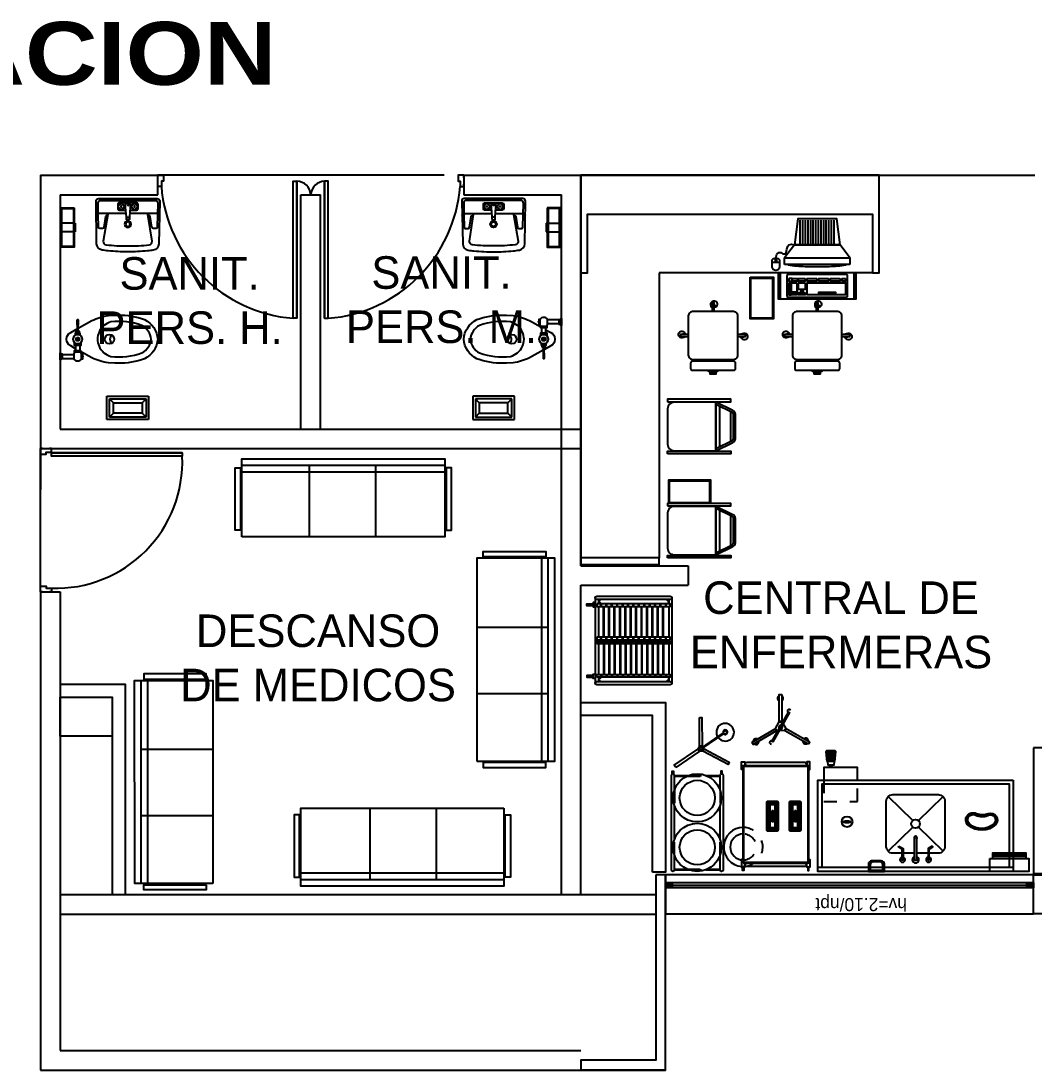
# Model space of a CAD drawing. Header units: millimetres. Extents: x 2523 to 2756, y 378 to 482.
# Drawn here: x 2679.98 to 2687.76, y 453.7 to 461.76 of the extents above; entities that cross this region are included whole.
import ezdxf

# ---------------------------------------------------------------- set-up
doc = ezdxf.new("R2010")
doc.units = ezdxf.units.MM
doc.linetypes.add('H10', pattern=[0.024, 0.015, -0.009])
doc.linetypes.add('HIDDE25', pattern=[0.04, 0.025, -0.015])
doc.layers.add('MOBILIARIO', color=161, linetype='Continuous')
doc.layers.add('MOBSANIT', color=161, linetype='Continuous')
doc.styles.add('BOLD', font='GOTHIC.TTF')
doc.styles.add('STYLE1', font='GOTHIC.TTF')
doc.styles.add('TEXTOS', font='')
doc.styles.get('TEXTOS').set_extended_font_data('Arial Black')

# ---------------------------------------------------------------- blocks, each defined once
blk = doc.blocks.new('P95')
at = {"color": 2}
blk.add_lwpolyline([(0.0317, 1.0892), (0.0317, 0.0863), (0.0317, 1.0892), (0.0594, 1.0892), (0.0594, 0.0863), (0.0317, 0.0863)], close=True, dxfattribs=at)
for points in [[(0, 0.0171), (0, 0.001), (0.0432, 0.001), (0.0432, 0.0453), (0.0277, 0.0453), (0.0277, 0.0863), (0, 0.0863), (0, 0.0688)], [(1.1, 0.0171), (1.1, 0.001), (1.0568, 0.001), (1.0568, 0.0453), (1.0723, 0.0453), (1.0723, 0.0863), (1.1, 0.0863), (1.1, 0.0688)]]:
    blk.add_lwpolyline(points, dxfattribs=at)
at = {"color": 7}
blk.add_arc((0.1019, 0.1191), 0.971, 358.06028, 92.50452, dxfattribs=at)
blk = doc.blocks.new('12320022')
blk.add_lwpolyline([(0.16, 0.09), (0.16, -0.09), (-0.16, -0.09), (-0.16, 0.09)], close=True)
at = {"color": 8}
blk.add_lwpolyline([(0.1541, 0.0847), (0.1541, -0.0831), (-0.1542, -0.0831), (-0.1542, 0.0847)], close=True, dxfattribs=at)
blk = doc.blocks.new('18140200')
at = {"color": 8}
for p, q in [((-0.0156, 0.285), (-0.0156, 0.295)), ((-0.015, 0.2775), (-0.015, 0.285)), ((-0.0126, 0.285), (-0.0126, 0.295)), ((-0.0025, 0.285), (-0.0025, 0.295)), ((0.0025, 0.285), (0.0025, 0.295)), ((0.0126, 0.285), (0.0126, 0.295)), ((0.0126, 0.285), (0.0126, 0.295)), ((0.015, 0.2775), (0.015, 0.285)), ((0.0156, 0.285), (0.0156, 0.295)), ((-0.035, 0.1875), (-0.035, 0.1975)), ((0.035, 0.1875), (0.035, 0.1975))]:
    blk.add_line(p, q, dxfattribs=at)
for points in [[(-0.1575, 0.1975, -0.414214), (-0.1725, 0.2125), (-0.1725, 0.2525, -0.414214), (-0.1575, 0.2675), (0.1575, 0.2675, -0.414214), (0.1725, 0.2525), (0.1725, 0.2125, -0.414214), (0.1575, 0.1975)], [(-0.1875, -0.1511, 0.414214), (-0.1511, -0.1875), (0.1511, -0.1875, 0.414214), (0.1875, -0.1511), (0.1875, 0.1511, 0.414214), (0.1511, 0.1875), (-0.1511, 0.1875, 0.414214), (-0.1875, 0.1511)]]:
    blk.add_lwpolyline(points, format="xyb", close=True)
for points in [[(0.035, 0.2675), (0.035, 0.2775), (-0.035, 0.2775), (-0.035, 0.2675)], [(-0.1875, -0.0075), (-0.25, -0.0075), (-0.25, 0.0075), (-0.1875, 0.0075)], [(0.1875, 0.0075), (0.25, 0.0075), (0.25, -0.0075), (0.1875, -0.0075)], [(0.0075, -0.1875), (0.0075, -0.25), (-0.0075, -0.25), (-0.0075, -0.1875)]]:
    blk.add_lwpolyline(points, dxfattribs=at)
blk.add_lwpolyline([(0.025, 0.2875, -0.414214), (0.0225, 0.285), (-0.0225, 0.285, -0.414214), (-0.025, 0.2875), (-0.025, 0.2925, -0.414214), (-0.0225, 0.295), (0.0225, 0.295, -0.414214), (0.025, 0.2925)], format="xyb", close=True, dxfattribs=at)
for centre, radius, start, end in [((-0.2406, -0.0079), 0.025, 62.93245, 350.56788), ((-0.225, 0), 0.015, 30, 150), ((0.225, 0), 0.015, 30, 150), ((0.2406, 0.0079), 0.025, 242.93245, 170.56788), ((-0.225, 0), 0.015, 210, 330), ((0.225, 0), 0.015, 210, 330), ((0.0079, -0.2406), 0.025, 152.93245, 80.56788), ((0, -0.225), 0.015, 120, 240), ((0, -0.225), 0.015, 300, 60)]:
    blk.add_arc(centre, radius, start, end, dxfattribs=at)
blk = doc.blocks.new('18140127')
at = {"color": 8}
blk.add_line((-0.1552, 0.215), (0.1552, 0.215), dxfattribs=at)
for points in [[(-0.186, 0.185), (-0.1223, 0.3155, -0.312633), (-0.0942, 0.335), (0.0942, 0.335, -0.312633), (0.1223, 0.3155), (0.186, 0.185)], [(0.186, 0.185), (0.186, -0.135, -0.414214), (0.136, -0.185), (-0.136, -0.185, -0.414214), (-0.186, -0.135), (-0.186, 0.185)]]:
    blk.add_lwpolyline(points, format="xyb", close=True)
for points in [[(-0.209, -0.185), (-0.19, -0.185), (-0.19, 0.301), (-0.209, 0.301)], [(0.19, -0.185), (0.19, 0.301), (0.209, 0.301), (0.209, -0.185)]]:
    blk.add_lwpolyline(points, close=True, dxfattribs=at)
blk.add_lwpolyline([(-0.17, 0.185), (-0.1083, 0.3103, -0.312633), (-0.0942, 0.32), (0.0942, 0.32, -0.312633), (0.1083, 0.3103), (0.17, 0.185)], format="xyb")
blk.add_lwpolyline([(-0.1117, 0.301), (0.1117, 0.301)])
blk = doc.blocks.new('TCOMPU1')
at = {"color": 8}
blk.add_line((-0.585, -0.2), (-0.585, 0), dxfattribs=at)
for points in [[(0, 0), (0, -0.2), (-0.6, -0.2), (-0.6, 0)], [(-0.015, 0), (-0.015, -0.2)]]:
    blk.add_lwpolyline(points, dxfattribs=at)
blk.add_lwpolyline([(-0.5225, -0.0125), (-0.0775, -0.0125, -0.4142136), (-0.0675, -0.0225), (-0.0675, -0.1775, -0.4142136), (-0.0775, -0.1875), (-0.5225, -0.1875, -0.4142136), (-0.5325, -0.1775), (-0.5325, -0.0225, -0.4142136)], format="xyb", close=True)
for points in [[(-0.5175, -0.0425), (-0.5175, -0.0625), (-0.4925, -0.0625), (-0.4925, -0.0425)], [(-0.4425, -0.1675), (-0.4425, -0.15), (-0.31, -0.15), (-0.31, -0.1675), (-0.2225, -0.1675), (-0.2225, -0.0775), (-0.5175, -0.0775), (-0.5175, -0.1675)], [(-0.4775, -0.0425), (-0.4775, -0.0625), (-0.4025, -0.0625), (-0.4025, -0.0425)], [(-0.3875, -0.0425), (-0.3875, -0.0625), (-0.3125, -0.0625), (-0.3125, -0.0425)], [(-0.2975, -0.0425), (-0.2975, -0.0625), (-0.2225, -0.0625), (-0.2225, -0.0425)], [(-0.2075, -0.0425), (-0.2075, -0.0625), (-0.1575, -0.0625), (-0.1575, -0.0425)], [(-0.2075, -0.0775), (-0.2075, -0.1275), (-0.1575, -0.1275), (-0.1575, -0.0775)], [(-0.1475, -0.0425), (-0.1475, -0.0625), (-0.1075, -0.0625), (-0.1075, -0.0425)], [(-0.1425, -0.0775), (-0.1425, -0.1475), (-0.1025, -0.1475), (-0.1025, -0.0775)], [(-0.0825, -0.0425), (-0.0825, -0.0625), (-0.1075, -0.0625), (-0.1075, -0.0425)], [(-0.0825, -0.0775), (-0.0825, -0.1675), (-0.1, -0.1675), (-0.1, -0.0775)], [(-0.44, -0.1525), (-0.44, -0.1675), (-0.3125, -0.1675), (-0.3125, -0.1525)], [(-0.2075, -0.15), (-0.2075, -0.1675), (-0.1575, -0.1675), (-0.1575, -0.15)], [(-0.17375, -0.13), (-0.17375, -0.1475), (-0.19125, -0.1475), (-0.19125, -0.13)], [(-0.1425, -0.15), (-0.1425, -0.1675), (-0.1025, -0.1675), (-0.1025, -0.15)]]:
    blk.add_lwpolyline(points, close=True, dxfattribs=at)
blk = doc.blocks.new('MOUSE')
at = {"color": 8}
for p, q in [((-0.1715, -0.1326), (-0.1141, -0.1326)), ((-0.1478, -0.1009), (-0.1478, -0.1326)), ((-0.1378, -0.1009), (-0.1378, -0.1326))]:
    blk.add_line(p, q, dxfattribs=at)
blk.add_lwpolyline([(-0.1428, -0.1009), (-0.1364, -0.0704), (-0.12, -0.0586), (-0.1047, -0.0586), (-0.0883, -0.0668), (-0.0696, -0.0668), (-0.0637, -0.0586), (-0.059, -0.0328), (-0.0508, -0.0082), (-0.0426, 0), (-0.0219, 0.0068), (0, 0)], dxfattribs=at)
blk.add_lwpolyline([(-0.1715, -0.1683), (-0.1715, -0.1134, -0.435346), (-0.1141, -0.1134), (-0.1141, -0.1683, -1)], format="xyb", close=True)
blk = doc.blocks.new('MCOMPU1')
at = {"color": 8}
for p, q in [((-0.13, 0.11), (-0.13, 0.29)), ((-0.11, 0.11), (-0.11, 0.29)), ((-0.09, 0.11), (-0.09, 0.29)), ((-0.07, 0.11), (-0.07, 0.29)), ((-0.05, 0.11), (-0.05, 0.29)), ((-0.03, 0.11), (-0.03, 0.29)), ((-0.01, 0.11), (-0.01, 0.29)), ((0.01, 0.11), (0.01, 0.29)), ((0.03, 0.11), (0.03, 0.29)), ((0.05, 0.11), (0.05, 0.29)), ((0.07, 0.11), (0.07, 0.29)), ((0.09, 0.11), (0.09, 0.29)), ((0.11, 0.11), (0.11, 0.29)), ((0.13, 0.11), (0.13, 0.29))]:
    blk.add_line(p, q, dxfattribs=at)
for p, q in [((-0.25, 0), (-0.25, -0.05)), ((-0.25, -0.05), (0.25, -0.05)), ((0.25, -0.05), (0.25, 0))]:
    blk.add_line(p, q)
for points in [[(0.175, 0.1), (-0.175, 0.1), (-0.15, 0.3), (0.15, 0.3)], [(0.25, 0), (-0.25, 0), (-0.175, 0.1), (0.175, 0.1)]]:
    blk.add_lwpolyline(points, close=True)
blk.add_lwpolyline([(-0.2229, -0.05, 0.356291), (-0.2193, -0.0545, 0.029312), (-0.1576, -0.0634, 0.012359), (-0.0923, -0.0673, 0.008768), (0, -0.0689, 0.008768), (0.0923, -0.0673, 0.012359), (0.1576, -0.0634, 0.029312), (0.2193, -0.0545, 0.356291), (0.2229, -0.05)], format="xyb")
blk = doc.blocks.new('98690057')
at = {"color": 8}
for p, q in [((0.115, -0.13), (0.115, 0.13)), ((0.13, -0.13), (0.13, 0.13))]:
    blk.add_line(p, q, dxfattribs=at)
blk.add_lwpolyline([(0.1, 0.15), (0.1, -0.15), (0, -0.15), (0, 0.15)], close=True)
blk.add_lwpolyline([(0.1, -0.13), (0.14, -0.13), (0.14, 0.13), (0.1, 0.13)])
blk = doc.blocks.new('37900071')
for points in [[(0.1282, 0.0177, -0.887239), (0.065, -0.073, 0.177744), (-0.0258, -0.073, -0.778014), (-0.0832, 0.0118, -0.384237)], [(0.1168, 0.0086, -0.896584), (0.0711, -0.0602, 0.203476), (-0.022, -0.0574, -0.869124), (-0.0704, 0.0035, -0.382656)]]:
    blk.add_lwpolyline(points, format="xyb", close=True)
at = {"color": 8}
blk.add_lwpolyline([(0.0677, -0.0697, 0.853703), (0.1242, 0.0137, 0.382656), (-0.0762, 0.0083, 0.813743), (-0.0271, -0.0683, -0.198217)], format="xyb", close=True, dxfattribs=at)
blk = doc.blocks.new('38870059')
at = {"color": 8}
for points in [[(-0.015, -0.005), (-0.025, -0.005), (-0.025, 0.005), (-0.015, 0.005)], [(0.015, 0.005), (0.025, 0.005), (0.025, -0.005), (0.015, -0.005)]]:
    blk.add_lwpolyline(points, dxfattribs=at)
blk.add_lwpolyline([(0.015, -0.005), (0.015, 0.005), (-0.015, 0.005), (-0.015, -0.005)], close=True)
blk.add_circle((0, 0), 0.041)
blk = doc.blocks.new('36212353')
for p, q in [((-0.75, -0.03), (0.75, -0.03)), ((-0.0963, -0.14), (-0.0075, -0.14)), ((0.0075, -0.14), (0.0963, -0.14))]:
    blk.add_line(p, q)
at = {"color": 8}
for p, q in [((-0.2112, -0.1555), (-0.0223, -0.3399)), ((0.2112, -0.1555), (0.0223, -0.3399)), ((-0.0223, -0.3901), (-0.2112, -0.5745)), ((0.0223, -0.3901), (0.2112, -0.5745))]:
    blk.add_line(p, q, dxfattribs=at)
blk.add_lwpolyline([(-0.75, -0.7), (-0.75, 0), (0.75, 0), (0.75, -0.7)], close=True)
blk.add_lwpolyline([(-0.72, -0.03), (-0.72, -0.67), (0.72, -0.67), (0.72, -0.03)], dxfattribs=at)
blk.add_lwpolyline([(0.1037, -0.14), (0.175, -0.14, -0.414214), (0.225, -0.19), (0.225, -0.54, -0.414214), (0.175, -0.59), (-0.175, -0.59, -0.414214), (-0.225, -0.54), (-0.225, -0.19, -0.414214), (-0.175, -0.14), (-0.1037, -0.14)], format="xyb")
for points in [[(-0.128, -0.1945), (-0.0963, -0.1748), (-0.0963, -0.09, 1), (-0.1037, -0.09), (-0.1037, -0.1707), (-0.1319, -0.1881)], [(-0.0075, -0.09, -0.999999), (0.0075, -0.09), (0.0075, -0.26, -0.999999), (-0.0075, -0.26)], [(0.128, -0.1945), (0.0963, -0.1748), (0.0963, -0.09, -1), (0.1037, -0.09), (0.1037, -0.1707), (0.1319, -0.1881)]]:
    blk.add_lwpolyline(points, format="xyb", close=True)
blk.add_circle((0, -0.365), 0.0335, dxfattribs=at)
for centre, radius, start, end in [((-0.1, -0.09), 0.02, 280.72567, 259.27433), ((0, -0.09), 0.0254, 287.17406, 252.82594), ((0.1, -0.09), 0.02, 280.72567, 259.27433), ((0, -0.26), 0.0114, 131.13951, 48.86049)]:
    blk.add_arc(centre, radius, start, end, dxfattribs=at)
blk = doc.blocks.new('31380056C')
at = {"color": 8}
for p, q in [((0.0454, -0.158), (0.1046, -0.158)), ((0.0461, -0.1505), (0.1039, -0.1505)), ((0.0725, -0.0975), (0.0725, -0.1175)), ((0.0398, -0.218), (0.1102, -0.218)), ((0.0405, -0.2105), (0.1095, -0.2105)), ((0.0412, -0.203), (0.1088, -0.203)), ((0.0412, -0.2255), (0.1088, -0.2255)), ((0.0419, -0.1955), (0.1081, -0.1955)), ((0.0426, -0.188), (0.1074, -0.188)), ((0.0433, -0.1805), (0.1067, -0.1805)), ((0.044, -0.173), (0.106, -0.173)), ((0.0447, -0.1655), (0.1053, -0.1655))]:
    blk.add_line(p, q, dxfattribs=at)
for p, q in [((0.0675, -0.0975), (0.0675, -0.1175)), ((0.0825, -0.0975), (0.0825, -0.1175))]:
    blk.add_line(p, q)
at = {"color": 8, "linetype": 'HIDDE25'}
blk.add_lwpolyline([(0.13, 0), (0.13, 0.1625), (-0.13, 0.1625), (-0.13, 0)], dxfattribs=at)
blk.add_lwpolyline([(-0.13, 0), (-0.13, -0.0975), (0.13, -0.0975), (0.13, 0)])
blk.add_lwpolyline([(0.1035, -0.1455), (0.1104, -0.2191, -0.441819), (0.1004, -0.23), (0.0496, -0.23, -0.441819), (0.0396, -0.2191), (0.0465, -0.1455)], format="xyb", close=True)
blk.add_lwpolyline([(0.0511, -0.1455), (0.0537, -0.1175), (0.0963, -0.1175), (0.0989, -0.1455, -0.456412)], format="xyb")
blk = doc.blocks.new('0B029JS')
for p, q in [((0.0615, 0), (-0.0615, 0)), ((-0.0615, -0.0068), (0.0615, -0.0068))]:
    blk.add_line(p, q)
blk.add_lwpolyline([(-0.0615, 0), (-0.0615, -0.0577, 0.414214), (-0.0375, -0.0817), (0.0375, -0.0817, 0.414214), (0.0615, -0.0577), (0.0615, 0)], format="xyb")
at = {"color": 8}
blk.add_lwpolyline([(-0.048, -0.0068), (-0.048, -0.0534, 0.414214), (-0.0288, -0.0726), (0.0288, -0.0726, 0.414214), (0.048, -0.0534), (0.048, -0.0068)], format="xyb", dxfattribs=at)
blk = doc.blocks.new('35670106')
for p, q in [((-0.0033, 0.0046), (0.1651, 0.1177)), ((0, 0), (0.1684, 0.1132)), ((-0.0205, 0.017), (-0.0329, -0.0058)), ((-0.0005, 0.017), (0.0044, 0.0098)), ((0.0075, 0.005), (0.0139, -0.0045)), ((0.005, -0.0223), (-0.0231, -0.023))]:
    blk.add_line(p, q)
for points in [[(-0.0204, 0.2371), (-0.0004, 0.2371), (-0.0004, 0.0171), (-0.0204, 0.0171)], [(-0.2045, -0.1443), (-0.2156, -0.1277), (-0.033, -0.0059), (-0.023, -0.0233)], [(0.005, -0.0223), (0.0139, -0.0044), (0.2064, -0.1063), (0.197, -0.124)]]:
    blk.add_lwpolyline(points, close=True)
for centre, radius in [((0.177, 0.123), 0.0131), ((-0.0096, -0.0034), 0.0102)]:
    blk.add_circle(centre, radius)
for centre, radius, start, end in [((0.177, 0.123), 0.0679, 216.76586, 211.96954), ((0.1778, 0.123), 0.0174, 223.74677, 204.94652)]:
    blk.add_arc(centre, radius, start, end)
blk = doc.blocks.new('31910308A')
at = {"color": 8}
for points in [[(0.055, 0.25), (0.055, 0.2625), (-0.005, 0.2625), (-0.005, 0.2375), (0.025, 0.2375)], [(0.745, 0.25), (0.745, 0.2625), (0.805, 0.2625), (0.805, 0.2375), (0.775, 0.2375)], [(0.805, 0.245), (0.83, 0.245), (0.83, 0.255), (0.805, 0.255)], [(0.055, -0.25), (0.055, -0.2625), (-0.005, -0.2625), (-0.005, -0.2375), (0.025, -0.2375)], [(0.745, -0.25), (0.745, -0.2625), (0.805, -0.2625), (0.805, -0.2375), (0.775, -0.2375)], [(0.805, -0.245), (0.83, -0.245), (0.83, -0.255), (0.805, -0.255)]]:
    blk.add_lwpolyline(points, dxfattribs=at)
blk.add_lwpolyline([(0.775, -0.25), (0.025, -0.25), (0.025, 0.25), (0.775, 0.25), (0.775, -0.25)])
blk.add_lwpolyline([(0.77, -0.245), (0.03, -0.245), (0.03, 0.245), (0.77, 0.245)], close=True, dxfattribs=at)
for points in [[(0, 0.2225), (0, -0.2225, 1), (0.025, -0.2225), (0.025, 0.2225, 1)], [(0.8, 0.2225), (0.8, -0.2225, -1), (0.775, -0.2225), (0.775, 0.2225, -1)]]:
    blk.add_lwpolyline(points, format="xyb", close=True)
at = {"linetype": 'HIDDE25'}
blk.add_arc((0.65, -0.25), 0.15, 355.21981, 180, dxfattribs=at)
at = {"color": 8, "linetype": 'HIDDE25'}
blk.add_arc((0.65, -0.25), 0.1, 360, 180, dxfattribs=at)
blk.add_arc((0.65, -0.25), 0.15, 180, 355.21981)
at = {"color": 8}
blk.add_arc((0.65, -0.25), 0.1, 180, 360, dxfattribs=at)
blk = doc.blocks.new('32270108')
blk.add_lwpolyline([(-0.1453, -0.039), (-0.1453, 0.0318, -0.414214), (-0.1378, 0.0393), (0.0774, 0.0393, -0.414214), (0.0849, 0.0318), (0.0849, -0.039, -0.414214), (0.0774, -0.0465), (-0.1378, -0.0465, -0.414214)], format="xyb", close=True)
at = {"color": 8}
for points in [[(-0.1403, -0.0365), (-0.1403, 0.0293, -0.414214), (-0.1353, 0.0343), (0.0749, 0.0343, -0.414214), (0.0799, 0.0293), (0.0799, -0.0365, -0.414214), (0.0749, -0.0415), (-0.1353, -0.0415, -0.414214)], [(-0.1303, -0.0285), (-0.1303, 0.0213, -0.414214), (-0.1273, 0.0243), (0.0669, 0.0243, -0.414214), (0.0699, 0.0213), (0.0699, -0.0285, -0.414214), (0.0669, -0.0315), (-0.1273, -0.0315, -0.414214)], [(-0.1203, -0.0195), (-0.1203, 0.0123, -0.414214), (-0.1183, 0.0143), (0.0579, 0.0143, -0.414214), (0.0599, 0.0123), (0.0599, -0.0195, -0.414214), (0.0579, -0.0215), (-0.1183, -0.0215, -0.414214)]]:
    blk.add_lwpolyline(points, format="xyb", close=True, dxfattribs=at)
for points in [[(-0.0727, -0.0086), (-0.0577, -0.0086), (-0.0577, 0.0014), (-0.0727, 0.0014)], [(0.0123, -0.0086), (-0.0027, -0.0086), (-0.0027, 0.0014), (0.0123, 0.0014)]]:
    blk.add_lwpolyline(points, close=True, dxfattribs=at)
blk.add_lwpolyline([(-0.0027, -0.0086), (-0.0577, -0.0086), (-0.0577, 0.0014), (-0.0027, 0.0014)], close=True)
blk = doc.blocks.new('37310339')
for p, q in [((-0.4255, -0.1382), (-0.4255, -0.03)), ((-0.4205, -0.1265), (-0.4205, -0.03)), ((0.2945, -0.1265), (0.2945, -0.03)), ((0.2995, -0.1382), (0.2995, -0.03)), ((-0.4255, -0.38), (-0.4255, -0.2718)), ((-0.4205, -0.38), (-0.4205, -0.2835)), ((0.2945, -0.38), (0.2945, -0.2835)), ((0.2995, -0.38), (0.2995, -0.2718))]:
    blk.add_line(p, q)
at = {"color": 8, "linetype": 'H10'}
for p, q in [((-0.313, -0.03), (-0.193, -0.03)), ((0.187, -0.03), (0.067, -0.03)), ((-0.4255, -0.2718), (-0.4255, -0.1382)), ((-0.4205, -0.2835), (-0.4205, -0.1265)), ((0.2945, -0.2835), (0.2945, -0.1265)), ((0.2995, -0.2718), (0.2995, -0.1382)), ((-0.313, -0.38), (-0.193, -0.38)), ((0.187, -0.38), (0.067, -0.38))]:
    blk.add_line(p, q, dxfattribs=at)
at = {"color": 8}
for points in [[(-0.437, -0.0125), (-0.458, -0.0125), (-0.458, -0.0225), (-0.437, -0.0225)], [(-0.437, -0.3975), (-0.458, -0.3975), (-0.458, -0.3875), (-0.437, -0.3875)]]:
    blk.add_lwpolyline(points, dxfattribs=at)
for points in [[(-0.313, -0.03), (-0.4255, -0.03, -1), (-0.4255, -0.005), (-0.4255, -0.005), (0.2995, -0.005, -1), (0.2995, -0.03), (0.187, -0.03)], [(-0.313, -0.38), (-0.4255, -0.38, 1), (-0.4255, -0.405), (-0.4255, -0.405), (0.2995, -0.405, 1), (0.2995, -0.38), (0.187, -0.38)]]:
    blk.add_lwpolyline(points, format="xyb")
for points in [[(0.067, -0.03), (-0.193, -0.03)], [(0.067, -0.38), (-0.193, -0.38)]]:
    blk.add_lwpolyline(points)
for centre, radius in [((-0.253, -0.205), 0.185), ((-0.253, -0.205), 0.135), ((0.127, -0.205), 0.185), ((0.127, -0.205), 0.135)]:
    blk.add_circle(centre, radius)
blk = doc.blocks.new('31910407A')
at = {"color": 8}
for p, q in [((-0.3275, 0.59), (0.3275, 0.59)), ((-0.315, 0.565), (-0.281, 0.565)), ((-0.261, 0.565), (-0.026, 0.565)), ((-0.006, 0.565), (0.006, 0.565)), ((0.026, 0.565), (0.261, 0.565)), ((0.281, 0.565), (0.315, 0.565)), ((-0.261, 0.5467), (-0.281, 0.5467)), ((-0.261, 0.5417), (-0.281, 0.5417)), ((-0.261, 0.5052), (-0.281, 0.5052)), ((-0.261, 0.5002), (-0.281, 0.5002)), ((-0.026, 0.526), (-0.261, 0.526)), ((-0.026, 0.521), (-0.261, 0.521)), ((-0.026, 0.4844), (-0.261, 0.4844)), ((-0.006, 0.5467), (-0.026, 0.5467)), ((-0.006, 0.5417), (-0.026, 0.5417)), ((-0.006, 0.5052), (-0.026, 0.5052)), ((-0.006, 0.5002), (-0.026, 0.5002)), ((0.006, 0.5467), (0.026, 0.5467)), ((0.006, 0.5417), (0.026, 0.5417)), ((0.006, 0.5052), (0.026, 0.5052)), ((0.006, 0.5002), (0.026, 0.5002)), ((0.026, 0.526), (0.261, 0.526)), ((0.026, 0.521), (0.261, 0.521)), ((0.026, 0.4844), (0.261, 0.4844)), ((0.261, 0.5467), (0.281, 0.5467)), ((0.261, 0.5417), (0.281, 0.5417)), ((0.261, 0.5052), (0.281, 0.5052)), ((0.261, 0.5002), (0.281, 0.5002)), ((-0.261, 0.4637), (-0.281, 0.4637)), ((-0.261, 0.4587), (-0.281, 0.4587)), ((-0.261, 0.4221), (-0.281, 0.4221)), ((-0.261, 0.4171), (-0.281, 0.4171)), ((-0.026, 0.4794), (-0.261, 0.4794)), ((-0.026, 0.4429), (-0.261, 0.4429)), ((-0.026, 0.4379), (-0.261, 0.4379)), ((-0.006, 0.4637), (-0.026, 0.4637)), ((-0.006, 0.4587), (-0.026, 0.4587)), ((-0.006, 0.4221), (-0.026, 0.4221)), ((-0.006, 0.4171), (-0.026, 0.4171)), ((0.006, 0.4637), (0.026, 0.4637)), ((0.006, 0.4587), (0.026, 0.4587)), ((0.006, 0.4221), (0.026, 0.4221)), ((0.006, 0.4171), (0.026, 0.4171)), ((0.026, 0.4794), (0.261, 0.4794)), ((0.026, 0.4429), (0.261, 0.4429)), ((0.026, 0.4379), (0.261, 0.4379)), ((0.261, 0.4637), (0.281, 0.4637)), ((0.261, 0.4587), (0.281, 0.4587)), ((0.261, 0.4221), (0.281, 0.4221)), ((0.261, 0.4171), (0.281, 0.4171)), ((-0.261, 0.3806), (-0.281, 0.3806)), ((-0.261, 0.3756), (-0.281, 0.3756)), ((-0.261, 0.339), (-0.281, 0.339)), ((-0.261, 0.334), (-0.281, 0.334)), ((-0.026, 0.4013), (-0.261, 0.4013)), ((-0.026, 0.3963), (-0.261, 0.3963)), ((-0.026, 0.3598), (-0.261, 0.3598)), ((-0.026, 0.3548), (-0.261, 0.3548)), ((-0.006, 0.3806), (-0.026, 0.3806)), ((-0.006, 0.3756), (-0.026, 0.3756)), ((-0.006, 0.339), (-0.026, 0.339)), ((-0.006, 0.334), (-0.026, 0.334)), ((0.006, 0.3806), (0.026, 0.3806)), ((0.006, 0.3756), (0.026, 0.3756)), ((0.006, 0.339), (0.026, 0.339)), ((0.006, 0.334), (0.026, 0.334)), ((0.026, 0.4013), (0.261, 0.4013)), ((0.026, 0.3963), (0.261, 0.3963)), ((0.026, 0.3598), (0.261, 0.3598)), ((0.026, 0.3548), (0.261, 0.3548)), ((0.261, 0.3806), (0.281, 0.3806)), ((0.261, 0.3756), (0.281, 0.3756)), ((0.261, 0.339), (0.281, 0.339)), ((0.261, 0.334), (0.281, 0.334)), ((-0.261, 0.2975), (-0.281, 0.2975)), ((-0.261, 0.2925), (-0.281, 0.2925)), ((-0.261, 0.256), (-0.281, 0.256)), ((-0.261, 0.251), (-0.281, 0.251)), ((-0.026, 0.3183), (-0.261, 0.3183)), ((-0.026, 0.3133), (-0.261, 0.3133)), ((-0.026, 0.2767), (-0.261, 0.2767)), ((-0.026, 0.2717), (-0.261, 0.2717)), ((-0.006, 0.2975), (-0.026, 0.2975)), ((-0.006, 0.2925), (-0.026, 0.2925)), ((-0.006, 0.256), (-0.026, 0.256)), ((-0.006, 0.251), (-0.026, 0.251)), ((0.006, 0.2975), (0.026, 0.2975)), ((0.006, 0.2925), (0.026, 0.2925)), ((0.006, 0.256), (0.026, 0.256)), ((0.006, 0.251), (0.026, 0.251)), ((0.026, 0.3183), (0.261, 0.3183)), ((0.026, 0.3133), (0.261, 0.3133)), ((0.026, 0.2767), (0.261, 0.2767)), ((0.026, 0.2717), (0.261, 0.2717)), ((0.261, 0.2975), (0.281, 0.2975)), ((0.261, 0.2925), (0.281, 0.2925)), ((0.261, 0.256), (0.281, 0.256)), ((0.261, 0.251), (0.281, 0.251)), ((-0.261, 0.2144), (-0.281, 0.2144)), ((-0.261, 0.2094), (-0.281, 0.2094)), ((-0.261, 0.1729), (-0.281, 0.1729)), ((-0.261, 0.1679), (-0.281, 0.1679)), ((-0.026, 0.2352), (-0.261, 0.2352)), ((-0.026, 0.2302), (-0.261, 0.2302)), ((-0.026, 0.1937), (-0.261, 0.1937)), ((-0.026, 0.1887), (-0.261, 0.1887)), ((-0.006, 0.2144), (-0.026, 0.2144)), ((-0.006, 0.2094), (-0.026, 0.2094)), ((-0.006, 0.1729), (-0.026, 0.1729)), ((-0.006, 0.1679), (-0.026, 0.1679)), ((0.006, 0.2144), (0.026, 0.2144)), ((0.006, 0.2094), (0.026, 0.2094)), ((0.006, 0.1729), (0.026, 0.1729)), ((0.006, 0.1679), (0.026, 0.1679)), ((0.026, 0.2352), (0.261, 0.2352)), ((0.026, 0.2302), (0.261, 0.2302)), ((0.026, 0.1937), (0.261, 0.1937)), ((0.026, 0.1887), (0.261, 0.1887)), ((0.261, 0.2144), (0.281, 0.2144)), ((0.261, 0.2094), (0.281, 0.2094)), ((0.261, 0.1729), (0.281, 0.1729)), ((0.261, 0.1679), (0.281, 0.1679)), ((-0.261, 0.1313), (-0.281, 0.1313)), ((-0.261, 0.1263), (-0.281, 0.1263)), ((-0.261, 0.0898), (-0.281, 0.0898)), ((-0.261, 0.0848), (-0.281, 0.0848)), ((-0.026, 0.1521), (-0.261, 0.1521)), ((-0.026, 0.1471), (-0.261, 0.1471)), ((-0.026, 0.1106), (-0.261, 0.1106)), ((-0.026, 0.1056), (-0.261, 0.1056)), ((-0.006, 0.1313), (-0.026, 0.1313)), ((-0.006, 0.1263), (-0.026, 0.1263)), ((-0.006, 0.0898), (-0.026, 0.0898)), ((-0.006, 0.0848), (-0.026, 0.0848)), ((0.006, 0.1313), (0.026, 0.1313)), ((0.006, 0.1263), (0.026, 0.1263)), ((0.006, 0.0898), (0.026, 0.0898)), ((0.006, 0.0848), (0.026, 0.0848)), ((0.026, 0.1521), (0.261, 0.1521)), ((0.026, 0.1471), (0.261, 0.1471)), ((0.026, 0.1106), (0.261, 0.1106)), ((0.026, 0.1056), (0.261, 0.1056)), ((0.261, 0.1313), (0.281, 0.1313)), ((0.261, 0.1263), (0.281, 0.1263)), ((0.261, 0.0898), (0.281, 0.0898)), ((0.261, 0.0848), (0.281, 0.0848)), ((-0.3275, 0), (0.3275, 0)), ((-0.261, 0.0483), (-0.281, 0.0483)), ((-0.261, 0.0433), (-0.281, 0.0433)), ((-0.026, 0.069), (-0.261, 0.069)), ((-0.026, 0.064), (-0.261, 0.064)), ((-0.261, 0.025), (-0.026, 0.025)), ((-0.006, 0.0483), (-0.026, 0.0483)), ((-0.006, 0.0433), (-0.026, 0.0433)), ((-0.006, 0.025), (0.006, 0.025)), ((0.006, 0.0483), (0.026, 0.0483)), ((0.006, 0.0433), (0.026, 0.0433)), ((0.026, 0.069), (0.261, 0.069)), ((0.026, 0.064), (0.261, 0.064)), ((0.026, 0.025), (0.261, 0.025)), ((0.261, 0.0483), (0.281, 0.0483)), ((0.261, 0.0433), (0.281, 0.0433)), ((0.281, 0.025), (0.315, 0.025))]:
    blk.add_line(p, q, dxfattribs=at)
blk.add_line((-0.315, 0.025), (-0.281, 0.025))
for points in [[(-0.34, 0.5775, -1), (-0.315, 0.5775), (-0.315, 0.0125, -1), (-0.34, 0.0125)], [(0.315, 0.5775, -1), (0.34, 0.5775), (0.34, 0.0125, -1), (0.315, 0.0125)]]:
    blk.add_lwpolyline(points, format="xyb", close=True)
for points in [[(-0.281, 0.0125), (-0.261, 0.0125), (-0.261, 0.5775), (-0.281, 0.5775)], [(-0.026, 0.0125), (-0.006, 0.0125), (-0.006, 0.5775), (-0.026, 0.5775)], [(0.026, 0.0125), (0.006, 0.0125), (0.006, 0.5775), (0.026, 0.5775)], [(0.281, 0.0125), (0.261, 0.0125), (0.261, 0.5775), (0.281, 0.5775)]]:
    blk.add_lwpolyline(points, close=True)
for points in [[(-0.281, 0.0376), (-0.2913, 0.0376), (-0.2913, 0.025)], [(-0.2913, 0), (-0.2913, -0.015), (-0.2585, -0.015), (-0.2585, 0)], [(0.2913, 0), (0.2913, -0.015), (0.2585, -0.015), (0.2585, 0)], [(0.281, 0.0376), (0.2913, 0.0376), (0.2913, 0.025)], [(-0.2674, -0.015), (-0.2674, -0.065), (-0.2824, -0.065), (-0.2824, -0.015)], [(0.2674, -0.015), (0.2674, -0.065), (0.2824, -0.065), (0.2824, -0.015)]]:
    blk.add_lwpolyline(points, dxfattribs=at)
for centre, start, end in [((-0.2917, 0.5417), 90, 180), ((0.2917, 0.5417), 0, 90), ((-0.2917, 0.0483), 180, 270), ((0.2917, 0.0483), 270, 0)]:
    blk.add_arc(centre, 0.0233, start, end, dxfattribs=at)
blk = doc.blocks.new('39070055')
for points in [[(-0.1959, 0.1246), (-0.0163, 0.021), (-0.0263, 0.0036), (-0.2059, 0.1073)], [(0.2371, 0.1073), (0.0575, 0.0036), (0.0475, 0.021), (0.2271, 0.1246)], [(0.1456, -0.005), (0.1456, -0.013), (-0.1144, -0.013), (-0.1144, -0.005)], [(0.0056, -0.259), (0.0056, -0.0516), (0.0256, -0.0516), (0.0256, -0.259)]]:
    blk.add_lwpolyline(points, close=True)
for points in [[(-0.0192, -0.005), (-0.0231, 0.0018), (-0.0131, 0.0191), (0.0444, 0.0191), (0.0544, 0.0018), (0.0504, -0.005)], [(0.0458, -0.013), (0.0256, -0.048), (0.0056, -0.048), (-0.0146, -0.013)]]:
    blk.add_lwpolyline(points)
at = {"color": 8}
for centre, radius, start, end in [((-0.1753, 0.1011), 0.022, 176.60419, 303.39581), ((-0.1753, 0.1011), 0.022, 357.38531, 122.61469), ((0.2064, 0.1013), 0.022, 56.60419, 183.39581), ((0.2064, 0.1013), 0.022, 237.38531, 2.61469), ((-0.1234, -0.004), 0.0127, 315, 225), ((0.1546, -0.004), 0.0127, 315, 225), ((0.0157, -0.2294), 0.022, 117.38531, 242.61469), ((0.0157, -0.2294), 0.022, 296.60419, 63.39581)]:
    blk.add_arc(centre, radius, start, end, dxfattribs=at)
for start, end in [(16.55091, 163.44909), (196.55091, 343.44909)]:
    blk.add_arc((0.0156, -0.009), 0.014, start, end)
blk = doc.blocks.new('50')
at = {"layer": 'MOBILIARIO', "linetype": 'Continuous'}
for p, q in [((-78, 25), (78, 25)), ((-26, -30), (-26, 25)), ((25, -30), (25, 25)), ((-78, 20), (78, 20))]:
    blk.add_line(p, q, dxfattribs=at)
for points in [[(-78, -30), (-78, 30), (78, 30), (78, -30)], [(-79, -25), (-83, -25), (-83, 23), (-79, 23)], [(79, -25), (83, -25), (83, 23), (79, 23)]]:
    blk.add_lwpolyline(points, close=True, dxfattribs=at)
blk = doc.blocks.new('PAR95')
at = {"color": 2}
for points in [[(-0.1339, 1.175), (-0.15, 1.175), (-0.15, 1.1318), (-0.1057, 1.1318), (-0.1057, 1.1473), (-0.0647, 1.1473), (-0.0647, 1.175), (-0.0822, 1.175)], [(-0.1339, -1.175), (-0.15, -1.175), (-0.15, -1.1318), (-0.1057, -1.1318), (-0.1057, -1.1473), (-0.0647, -1.1473), (-0.0647, -1.175), (-0.0822, -1.175)]]:
    blk.add_lwpolyline(points, dxfattribs=at)
for points in [[(0.9491, 0.1067), (-0.106, 0.1067), (0.9491, 0.1067), (0.9491, 0.1344), (-0.106, 0.1344), (-0.106, 0.1067)], [(0.9491, -0.1067), (-0.106, -0.1067), (0.9491, -0.1067), (0.9491, -0.1344), (-0.106, -0.1344), (-0.106, -0.1067)]]:
    blk.add_lwpolyline(points, close=True, dxfattribs=at)
at = {"color": 7}
for centre, start, end in [((-0.1502, 0.048), 4.49532, 85.55681), ((-0.1502, -0.048), 274.44319, 355.50468)]:
    blk.add_arc(centre, 1.1026, start, end, dxfattribs=at)
at = {"color": 2}
for centre, start, end in [((0.0084, 0.1143), 183.83703, 265.79415), ((0.0084, -0.1143), 94.20585, 176.16297)]:
    blk.add_arc(centre, 0.1146, start, end, dxfattribs=at)
blk = doc.blocks.new('A$C05C22262')
for p, q in [((0.0372, 0.7345), (0.0372, 0.6445)), ((0.0672, 0.7345), (0.0672, 0.6445)), ((0.1355, 0.6305), (0.0975, 0.6305)), ((0.1355, 0.5995), (0.0975, 0.5995))]:
    blk.add_line(p, q)
at = {"color": 8}
for p, q in [((0.0383, 0.7345), (0.0383, 0.742)), ((0.0522, 0.7345), (0.0522, 0.742)), ((0.0661, 0.7345), (0.0661, 0.742)), ((0.0331, 0.5855), (0.0331, 0.5844)), ((0.0373, 0.5789), (0.0373, 0.5844)), ((0.0522, 0.5789), (0.0522, 0.5844)), ((0.0671, 0.5789), (0.0671, 0.5844)), ((0.0713, 0.5855), (0.0713, 0.5844)), ((0.0975, 0.6321), (0.0854, 0.6321)), ((0.0854, 0.615), (0.0975, 0.615)), ((0.0975, 0.5979), (0.0854, 0.5979)), ((0.19, 0.615), (0.18, 0.615)), ((0.185, 0.61), (0.185, 0.62)), ((0.2212, 0.6272), (0.2178, 0.6272)), ((0.2212, 0.6028), (0.2178, 0.6028)), ((0.2345, 0.624), (0.2212, 0.624)), ((0.2345, 0.615), (0.2212, 0.615)), ((0.2345, 0.606), (0.2212, 0.606))]:
    blk.add_line(p, q, dxfattribs=at)
for points in [[(0.0254, 0.75), (0.079, 0.75, -0.443315), (0.0715, 0.742), (0.033, 0.742, -0.443315)], [(0.0485, 0.5789), (0.0559, 0.5789), (0.0559, 0.577, -0.414214), (0.0537, 0.5748), (0.0507, 0.5748, -0.414214), (0.0485, 0.577)], [(0.254, 0.611), (0.3289, 0.6091, 0.421553), (0.334, 0.6141), (0.334, 0.6159, 0.421553), (0.3289, 0.6209), (0.254, 0.619)]]:
    blk.add_lwpolyline(points, format="xyb", close=True, dxfattribs=at)
for points in [[(0.0716, 0.742), (0.0716, 0.7345), (0.0329, 0.7345), (0.0329, 0.742)], [(0.0319, 0.5844), (0.0726, 0.5844), (0.0726, 0.5789), (0.0319, 0.5789)], [(0.198, 0.6225), (0.198, 0.6075), (0.185, 0.6), (0.172, 0.6075), (0.172, 0.6225), (0.185, 0.63)], [(0.2345, 0.5985), (0.2212, 0.5985), (0.2212, 0.6315), (0.2345, 0.6315)], [(0.2468, 0.6037), (0.2345, 0.6037), (0.2345, 0.6263), (0.2468, 0.6263)], [(0.254, 0.6076), (0.2468, 0.6076), (0.2468, 0.6224), (0.254, 0.6224)]]:
    blk.add_lwpolyline(points, close=True, dxfattribs=at)
for points in [[(0.112, 0.6305), (0.1331, 0.6684, -0.290731), (0.1829, 0.7), (0.185, 0.7), (0.1871, 0.7, -0.290731), (0.2369, 0.6684), (0.2642, 0.6193)], [(0.269, 0.6106), (0.3276, 0.5055, -0.085425), (0.3664, 0.3793), (0.37, 0.3285), (0.37, 0.304, -0.095638), (0.3357, 0.1009, -0.260174), (0.185, 0, -0.260174), (0.0343, 0.1009, -0.095638), (0, 0.304), (0, 0.3285), (0.0036, 0.3793, -0.085425), (0.0424, 0.5055), (0.0906, 0.592)], [(0.0854, 0.6346, 0.154601), (0.0726, 0.6445), (0.0319, 0.6445, 0.455032), (0.0319, 0.5855), (0.0713, 0.5855, 0.259938), (0.0854, 0.5954)]]:
    blk.add_lwpolyline(points, format="xyb")
blk.add_lwpolyline([(0.0854, 0.592), (0.0854, 0.638), (0.0975, 0.638), (0.0975, 0.592)], close=True)
blk.add_lwpolyline([(0.1588, 0.5918), (0.1355, 0.5918), (0.1355, 0.6382), (0.1588, 0.6382)])
blk.add_lwpolyline([(0.185, 0.4634, 0.094025), (0.1309, 0.4507, 0.231007), (0.0523, 0.359), (0.0523, 0.359, 0.115347), (0.08, 0.1212, 0.246972), (0.185, 0.0502, 0.246972), (0.29, 0.1212, 0.115347), (0.3177, 0.359), (0.3177, 0.359, 0.231007), (0.2391, 0.4507, 0.094025)], format="xyb", close=True)
for radius in [0.035, 0.0095]:
    blk.add_circle((0.185, 0.615), radius)
blk.add_circle((0.185, 0.3704), 0.0362, dxfattribs=at)
blk.add_arc((0.185, 0.3312), 0.0362, 32.83407, 147.16593, dxfattribs=at)
blk = doc.blocks.new('WC')
at = {"layer": 'MOBSANIT', "rotation": 180}
blk.add_blockref('A$C05C22262', (0.1695, 0.75), dxfattribs=at)
blk = doc.blocks.new('A$C730E3545')
for p, q in [((0.32, 0.18), (0, 0.18)), ((0, 0.18), (0, 0)), ((0.32, 0), (0.32, 0.18)), ((0.3, 0.16), (0.02, 0.16)), ((0.05, 0.13), (0.02, 0.16)), ((0.02, 0.16), (0.02, 0.02)), ((0.27, 0.13), (0.05, 0.13)), ((0.05, 0.13), (0.05, 0.05)), ((0.3, 0.16), (0.27, 0.13)), ((0.27, 0.05), (0.27, 0.13)), ((0.3, 0.02), (0.3, 0.16)), ((0, 0), (0.32, 0)), ((0.05, 0.05), (0.02, 0.02)), ((0.02, 0.02), (0.3, 0.02)), ((0.05, 0.05), (0.27, 0.05)), ((0.3, 0.02), (0.27, 0.05))]:
    blk.add_line(p, q)
blk = doc.blocks.new('LVVZ1VS')
at = {"color": 8}
blk.add_line((0.0119, -0.143), (-0.0121, -0.143), dxfattribs=at)
for points in [[(0.2404, -0.3477), (0.2446, -0.0203, 0.418008), (0.2246, 0), (-0.2246, 0, 0.421093), (-0.2446, -0.0205), (-0.2369, -0.3488, 0.362961), (-0.1946, -0.3971, 0.013873), (-0.1511, -0.4026, 0.023993), (0.0024, -0.41, 0.024799), (0.1509, -0.4026, 0.015126), (0.1983, -0.3965, 0.364514)], [(-0.0748, -0.0675, -0.247805), (-0.0567, -0.0856, 0.116963), (-0.0455, -0.0856, -0.247805), (-0.0274, -0.0675, 0.116963), (-0.0274, -0.0563, -0.247805), (-0.0455, -0.0382, 0.116963), (-0.0567, -0.0382, -0.247805), (-0.0748, -0.0563, 0.116963)], [(0.0119, -0.1403), (0.0182, -0.0688, 0.015831), (0.0182, -0.0686), (0.0182, -0.0422, 0.414214), (0.0142, -0.0382), (-0.0144, -0.0382, 0.414214), (-0.0184, -0.0422), (-0.0184, -0.0686, 0.015831), (-0.0184, -0.0688), (-0.0121, -0.1403, -0.015831), (-0.0121, -0.1406), (-0.0121, -0.1593, 0.414214), (-0.0081, -0.1633), (0.0079, -0.1633, 0.414214), (0.0119, -0.1593), (0.0119, -0.1406, -0.015831)], [(0.0746, -0.0675, 0.247805), (0.0565, -0.0856, -0.116963), (0.0453, -0.0856, 0.247805), (0.0272, -0.0675, -0.116963), (0.0272, -0.0563, 0.247805), (0.0453, -0.0382, -0.116963), (0.0565, -0.0382, 0.247805), (0.0746, -0.0563, -0.116963)]]:
    blk.add_lwpolyline(points, format="xyb", close=True)
for points in [[(0.2433, -0.1266, -0.408931), (0.2398, -0.13), (0.2311, -0.13, -0.419516), (0.2276, -0.1264), (0.2293, -0.0354, 0.49024), (0.2093, -0.015), (-0.2095, -0.015, 0.425911), (-0.2295, -0.035), (-0.2278, -0.1264, -0.419516), (-0.2313, -0.13), (-0.2386, -0.13, -0.408931), (-0.2421, -0.1265)], [(-0.0171, -0.089), (-0.0685, -0.089, -0.414214), (-0.078, -0.0795), (-0.078, -0.0439, -0.414214), (-0.0685, -0.0344), (0.0683, -0.0344, -0.414214), (0.0778, -0.0439), (0.0778, -0.0795, -0.414214), (0.0683, -0.089), (0.0169, -0.089)], [(0.1443, -0.115, -0.368916), (0.1541, -0.1234), (0.1888, -0.3272, -0.428122), (0.1668, -0.356, -0.027474), (0.0024, -0.365, -0.026047), (-0.1634, -0.3564, -0.428854), (-0.1854, -0.3276), (-0.1544, -0.1234, -0.368908), (-0.1445, -0.115), (-0.0155, -0.115)]]:
    blk.add_lwpolyline(points, format="xyb")
for points in [[(-0.228, -0.115), (-0.1445, -0.115)], [(0.1443, -0.115), (0.2278, -0.115)]]:
    blk.add_lwpolyline(points, dxfattribs=at)
for points in [[(-0.2278, -0.1264), (-0.2261, -0.2202, 0.408931), (-0.2161, -0.23), (-0.195, -0.23, 0.368908), (-0.1851, -0.2216), (-0.1719, -0.1384, -0.336277), (-0.162, -0.13), (-0.1554, -0.13)], [(0.1552, -0.13), (0.1618, -0.13, -0.262297), (0.1717, -0.1384), (0.1849, -0.2216, 0.368908), (0.1947, -0.23), (0.2159, -0.23, 0.408931), (0.2259, -0.2202), (0.2276, -0.1264)]]:
    blk.add_lwpolyline(points, format="xyb", dxfattribs=at)
blk.add_lwpolyline([(0.0153, -0.115), (0.1443, -0.115)])
for centre, radius in [((-0.0511, -0.0619), 0.00337), ((-0.0511, -0.0619), 0.00337), ((-0.0001, -0.0485), 0.00515), ((0.0509, -0.0619), 0.00337), ((0.0509, -0.0619), 0.00337)]:
    blk.add_circle(centre, radius)
for radius in [0.025, 0.0175]:
    blk.add_circle((-0.0001, -0.1977), radius, dxfattribs=at)
for centre, start, end in [((-0.0511, -0.0619), 106.4867, 163.5133), ((-0.0511, -0.0619), 196.4867, 253.5133), ((-0.0511, -0.0619), 16.4867, 73.5133), ((-0.0511, -0.0619), 286.4867, 343.5133), ((0.0509, -0.0619), 106.4867, 163.5133), ((0.0509, -0.0619), 196.4867, 253.5133), ((0.0509, -0.0619), 16.4867, 73.5133), ((0.0509, -0.0619), 286.4867, 343.5133)]:
    blk.add_arc(centre, 0.0225, start, end, dxfattribs=at)
blk = doc.blocks.new('A$C2FAA7003')
for p, q in [((0.165, -0.13), (0.165, 0)), ((0.265, -0.13), (0.265, 0)), ((0.165, -0.15), (0.165, -0.14)), ((0.265, -0.15), (0.265, -0.14))]:
    blk.add_line(p, q)
for points in [[(0.44, -0.14), (-0.01, -0.14), (-0.01, 0.01), (0.44, 0.01)], [(0.43, -0.13), (0, -0.13), (0, 0), (0.43, 0)]]:
    blk.add_lwpolyline(points, close=True)
blk.add_lwpolyline([(0.265, -0.15), (0.165, -0.15)])

msp = doc.modelspace()

# ---------------------------------------------------------------- linework, layer by layer
for p, q in [((2680.127, 460.5791), (2681.027, 460.5791)), ((2680.127, 460.5791), (2680.127, 458.1657)), ((2681.027, 460.4291), (2681.027, 460.5791)), ((2683.227, 460.5791), (2681.027, 460.5791)), ((2683.377, 460.5791), (2684.127, 460.5791)), ((2683.377, 460.5791), (2683.377, 460.4291)), ((2684.127, 460.5791), (2684.277, 460.5791)), ((2684.277, 460.5792), (2687.7622, 460.5792)), ((2684.277, 457.5791), (2684.277, 460.5791)), ((2680.277, 460.4291), (2680.277, 458.6291)), ((2680.277, 460.4291), (2681.027, 460.4291)), ((2682.127, 458.6291), (2682.127, 460.4291)), ((2682.127, 460.4291), (2682.277, 460.4291)), ((2682.127, 460.4291), (2682.277, 460.4291)), ((2682.277, 458.6291), (2682.277, 460.4291)), ((2683.377, 460.4291), (2684.127, 460.4291)), ((2684.127, 455.0529), (2684.127, 460.4291)), ((2680.277, 458.6291), (2684.277, 458.6291)), ((2680.127, 458.4791), (2684.277, 458.4791)), ((2680.127, 457.3791), (2680.127, 458.4791)), ((2684.277, 457.5791), (2685.102, 457.5791)), ((2685.102, 457.5791), (2685.102, 457.4291)), ((2680.127, 457.3791), (2680.127, 454.9029)), ((2680.135, 457.3791), (2680.277, 457.3791)), ((2680.277, 457.3791), (2680.277, 454.9029)), ((2684.277, 455.0529), (2684.277, 457.4291)), ((2684.277, 457.4291), (2685.102, 457.4291)), ((2687.752, 456.1791), (2687.752, 455.2136)), ((2687.902, 456.1791), (2687.752, 456.1791)), ((2687.752, 455.2136), (2687.902, 455.2136)), ((2684.977, 455.1252), (2687.702, 455.1252)), ((2680.277, 455.053), (2684.852, 455.0529)), ((2680.127, 454.9029), (2680.127, 453.7042)), ((2680.277, 454.903), (2684.852, 454.9029)), ((2680.277, 454.9029), (2680.277, 453.8542)), ((2680.277, 453.8542), (2684.277, 453.8543)), ((2680.127, 453.7042), (2684.277, 453.7043))]:
    msp.add_line(p, q)
for points in [[(2680.277, 456.6691), (2680.777, 456.6691), (2680.777, 455.0529)], [(2680.277, 456.5691), (2680.677, 456.5691), (2680.677, 456.2691), (2680.277, 456.2691)], [(2680.277, 456.2691), (2680.277, 456.5691)], [(2680.277, 456.5691), (2680.677, 456.5691), (2680.677, 455.0529)], [(2684.827, 455.2234), (2684.827, 456.4291), (2684.2771, 456.4291), (2684.2771, 456.5291), (2684.827, 456.5291), (2684.927, 456.5291), (2684.927, 455.9291), (2684.927, 455.2234), (2684.827, 455.2234)], [(2684.277, 453.7043), (2684.927, 453.7043), (2684.927, 455.0529)]]:
    msp.add_lwpolyline(points)
for points in [[(2684.852, 455.2034), (2684.852, 453.7794), (2684.277, 453.7794), (2684.277, 453.7044), (2684.927, 453.7044), (2684.927, 455.2034), (2684.852, 455.2034)], [(2684.927, 454.9041), (2687.752, 454.904), (2687.752, 455.204), (2684.927, 455.2041)], [(2692.452, 454.979), (2692.452, 455.204), (2692.527, 455.204), (2692.527, 454.904), (2687.752, 454.904), (2687.752, 455.204), (2687.827, 455.204), (2687.827, 454.979)], [(2684.977, 455.1463), (2684.977, 455.1041), (2684.927, 455.1041), (2684.927, 455.1463)], [(2687.752, 455.104), (2684.927, 455.1041), (2684.927, 455.1463), (2687.752, 455.1463)], [(2687.752, 455.1463), (2687.752, 455.104), (2687.702, 455.104), (2687.702, 455.1463)]]:
    msp.add_lwpolyline(points, close=True)
for points in [[(2684.977, 455.1463), (2684.977, 455.1041), (2684.927, 455.1463), (2684.927, 455.1041)], [(2687.752, 455.1463), (2687.752, 455.104), (2687.702, 455.1463), (2687.702, 455.104)]]:
    msp.add_solid(points)
at = {"layer": 'MOBILIARIO'}
for p, q in [((2686.517, 459.8292), (2684.877, 459.8292)), ((2684.877, 459.8292), (2684.877, 457.6392))]:
    msp.add_line(p, q, dxfattribs=at)
msp.add_lwpolyline([(2684.277, 460.5792), (2684.277, 459.8292), (2684.327, 459.8292), (2684.327, 460.2792), (2686.517, 460.2792), (2686.517, 459.8292), (2686.567, 459.8292), (2686.567, 460.5792)], close=True, dxfattribs=at)
msp.add_lwpolyline([(2684.277, 459.8292), (2684.277, 459.8292), (2684.277, 459.8292), (2684.277, 457.5892), (2684.877, 457.5892), (2684.877, 457.6392), (2684.277, 457.6392), (2684.277, 457.6392), (2684.277, 457.6392)], dxfattribs=at)

# ---------------------------------------------------------------- block references
for name, p, rotation in [('PAR95', (2682.202, 460.4291), 270), ('P95', (2680.126, 458.4791), 269.9988175598492)]:
    msp.add_blockref(name, p, dxfattribs=dict(rotation=rotation))
at = {"layer": 'MOBILIARIO', "xscale": -1}
for name, p in [('MCOMPU1', (2686.092, 459.9436)), ('TCOMPU1', (2685.792, 459.8292))]:
    msp.add_blockref(name, p, dxfattribs=at)
at = {"layer": 'MOBILIARIO'}
for name, p in [('MOUSE', (2685.917, 460.0436)), ('38870059', (2686.321, 455.6122))]:
    msp.add_blockref(name, p, dxfattribs=at)
for name, p, rotation in [('12320022', (2685.6665, 459.6352), 90), ('12320022', (2685.1114, 458.148), 180), ('31910407A', (2684.3864, 457.0041), 270), ('39070055', (2685.7958, 456.3307), 60.50788865493092), ('35670106', (2685.2092, 456.1755), 0.4250317278724083), ('31380056C', (2686.2723, 455.9304), 180), ('31910308A', (2685.7738, 456.0678), 270), ('37310339', (2685.3755, 455.5424), 270), ('36212353', (2686.8475, 455.2304), 180), ('32270108', (2685.7517, 455.6243), 270), ('32270108', (2685.9258, 455.6243), 270), ('37900071', (2687.3799, 455.6021), 180), ('98690057', (2687.5675, 455.2304), 90), ('0B029JS', (2686.5468, 455.2304), 180)]:
    msp.add_blockref(name, p, dxfattribs=dict(at, rotation=rotation))
at = {"layer": 'MOBILIARIO', "xscale": -1}
for name, p, rotation in [('18140200', (2685.292, 459.348), 180), ('18140200', (2686.092, 459.348), 180), ('18140127', (2685.1283, 458.6489), 270), ('18140127', (2685.1283, 457.8489), 270)]:
    msp.add_blockref(name, p, dxfattribs=dict(at, rotation=rotation))
at = {"layer": 'MOBILIARIO'}
for p, xscale, yscale, zscale, rotation in [((2682.4528, 458.1013), 0.01000000000061086, 0.01000000000061086, 0.01000000000061086, 0.00337947887785022), ((2683.7766, 456.8577), -0.01000000000061081, 0.01000000000061086, 0.01000000000061086, 269.99662052118), ((2681.1499, 455.9182), 0.01000000000061081, 0.01000000000061081, 0.01000000000061081, 90.00337947881995), ((2682.906, 455.4162), 0.01000000000061086, 0.01000000000061086, 0.01000000000061086, 180.0033794788779)]:
    msp.add_blockref('50', p, dxfattribs=dict(at, xscale=xscale, yscale=yscale, zscale=zscale, rotation=rotation))
at = {"layer": 'MOBSANIT', "xscale": -1, "rotation": 359.9999999998074}
msp.add_blockref('LVVZ1VS', (2680.7978, 460.4009), dxfattribs=at)
at = {"layer": 'MOBSANIT'}
for name, p in [('LVVZ1VS', (2683.6062, 460.4009)), ('A$C730E3545', (2683.4468, 458.7017))]:
    msp.add_blockref(name, p, dxfattribs=at)
at = {"layer": 'MOBSANIT', "yscale": 0.6750000000465377, "zscale": 0.6750000000465377}
for p, xscale, rotation in [((2680.2913, 460.0329), 0.6750000000465377, 90.00000000000001), ((2684.1127, 460.0329), -0.6750000000465377, 270)]:
    msp.add_blockref('A$C2FAA7003', p, dxfattribs=dict(at, xscale=xscale, rotation=rotation))
at = {"layer": 'MOBSANIT'}
for p, rotation in [((2680.277, 459.3043), 270), ((2684.1269, 459.3352), 90)]:
    msp.add_blockref('WC', p, dxfattribs=dict(at, rotation=rotation))
at = {"layer": 'MOBSANIT', "xscale": -1}
msp.add_blockref('A$C730E3545', (2680.9572, 458.7017), dxfattribs=at)

# ---------------------------------------------------------------- texts
at = {"ltscale": 3, "insert": (2678.3972, 461.5124), "char_height": 0.483411, "width": 4.728405, "attachment_point": 5, "style": 'TEXTOS'}
msp.add_mtext('HOSPITALIZACION ', dxfattribs=at)
at = {"char_height": 0.25, "attachment_point": 5, "style": 'STYLE1'}
for s, insert, width, rotation in [('SANIT.\\PPERS. H.', (2681.2721, 459.6149), 2.356488, 0.00007), ('SANIT.\\PPERS. M.', (2683.2061, 459.6218), 2.356488, 0.00007), ('CENTRAL DE \\PENFERMERAS ', (2686.275, 457.1234), 2.925303, 0.00007), ('DESCANSO DE MEDICOS ', (2682.2585, 456.8692), 2.409057, 359.99993)]:
    msp.add_mtext(s, dxfattribs=dict(at, insert=insert, width=width, rotation=rotation))
at = {"insert": (2686.781, 455.0555), "char_height": 0.1, "attachment_point": 7, "rotation": 180, "style": 'BOLD'}
msp.add_mtext('hv=2.10/npt', dxfattribs=at)

doc.saveas('drawing.dxf')
